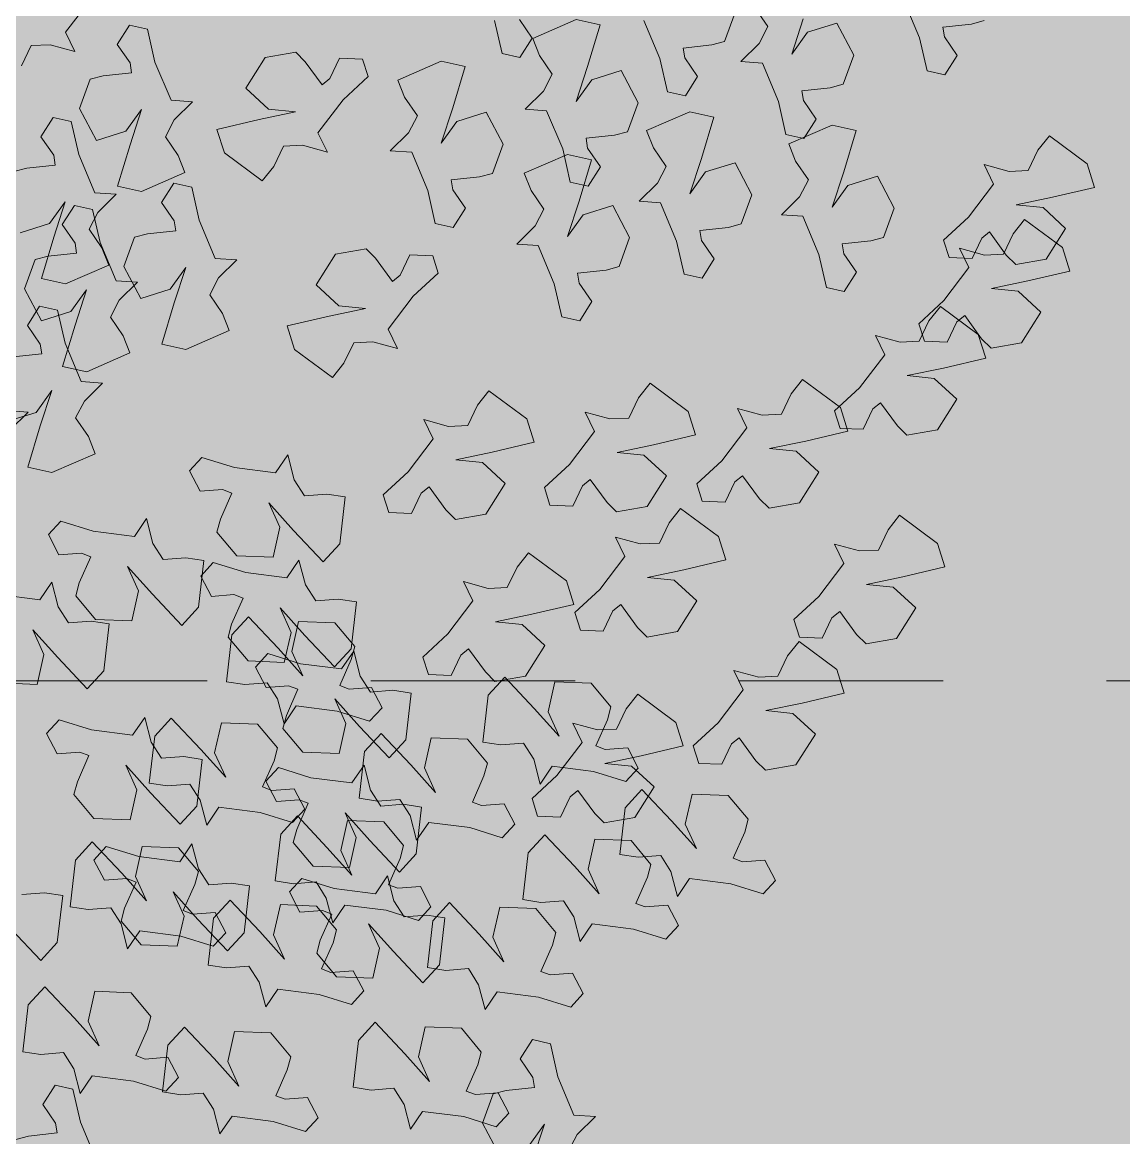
# Model space of a CAD drawing. Header units: metres. Extents: x 8 to 2416, y -346 to 476.
# Drawn here: x 28.188 to 28.862, y 31.774 to 32.456 of the extents above; entities that cross this region are included whole.
import ezdxf

# ---------------------------------------------------------------- set-up
doc = ezdxf.new("R2010")
doc.units = ezdxf.units.M
doc.linetypes.add('0', pattern=[0])
doc.linetypes.add('HIDDEN2', pattern=[0.1875, 0.125, -0.0625])
doc.layers.get('0').update_dxf_attribs({"color": 250, "linetype": '0', "lineweight": 20})
doc.layers.add('ARBOLES', color=86, linetype='Continuous', lineweight=0)
doc.layers.add('baños', color=140, linetype='Continuous', lineweight=0)
doc.layers.add('grama', color=7, linetype='Continuous', lineweight=0, true_color=0x698c45)
doc.layers.add('Techos 1', color=7, linetype='HIDDEN2', lineweight=9, true_color=0x42391a)

# ---------------------------------------------------------------- blocks, each defined once
blk = doc.blocks.new('TREES')
at = {"layer": 'ARBOLES', "color": 252, "true_color": 0x8da178}
for p, q in [((-0.02161, 0.17486), (-0.02471, 0.17078)), ((-0.01485, 0.16891), (-0.02161, 0.17486)), ((-0.01112, 0.1749), (-0.01194, 0.16854)), ((-0.00358, 0.17531), (-0.01112, 0.1749)), ((0.00101, 0.17078), (-0.00358, 0.17531)), ((-0.02471, 0.17078), (-0.02491, 0.16095)), ((0.00054, 0.16802), (0.00101, 0.17078)), ((-0.00918, 0.16367), (-0.01485, 0.16891)), ((-0.01194, 0.16854), (-0.00918, 0.16367)), ((-0.00134, 0.16237), (0.00054, 0.16802)), ((0.05074, 0.16779), (0.0432, 0.16738)), ((0.05533, 0.16326), (0.05074, 0.16779)), ((0.03271, 0.16734), (0.02961, 0.16326)), ((0.03947, 0.16139), (0.03271, 0.16734)), ((0.0432, 0.16738), (0.04237, 0.16102)), ((0.02961, 0.16326), (0.02941, 0.15343)), ((0.05486, 0.1605), (0.05533, 0.16326)), ((-0.02491, 0.16095), (-0.02107, 0.16073)), ((-0.02107, 0.16073), (-0.01644, 0.16153)), ((-0.01644, 0.16153), (-0.014, 0.1584)), ((0.00066, 0.16182), (-0.00134, 0.16237)), ((0.00528, 0.16262), (0.00066, 0.16182)), ((0.00788, 0.15862), (0.00528, 0.16262)), ((0.04514, 0.15615), (0.03947, 0.16139)), ((0.04237, 0.16102), (0.04514, 0.15615)), ((0.05297, 0.15485), (0.05486, 0.1605)), ((-0.014, 0.1584), (-0.01216, 0.15338)), ((0.00556, 0.15556), (0.00788, 0.15862)), ((-0.01216, 0.15338), (-0.01, 0.1573)), ((-0.01, 0.1573), (-0.00136, 0.15702)), ((-0.00136, 0.15702), (0.00556, 0.15556)), ((0.0262, 0.15372), (0.01866, 0.15331)), ((0.03079, 0.14919), (0.0262, 0.15372)), ((0.03325, 0.15321), (0.03788, 0.15401)), ((0.03788, 0.15401), (0.04032, 0.15089)), ((0.05497, 0.1543), (0.05297, 0.15485)), ((0.0596, 0.1551), (0.05497, 0.1543)), ((0.0622, 0.1511), (0.0596, 0.1551)), ((-0.03565, 0.15233), (-0.03874, 0.14824)), ((-0.02889, 0.14637), (-0.03565, 0.15233)), ((-0.02516, 0.15237), (-0.02598, 0.146)), ((-0.01762, 0.15277), (-0.02516, 0.15237)), ((-0.01303, 0.14824), (-0.01762, 0.15277)), ((0.00817, 0.15327), (0.00508, 0.14919)), ((0.01493, 0.14732), (0.00817, 0.15327)), ((0.01866, 0.15331), (0.01784, 0.14695)), ((0.02941, 0.15343), (0.03325, 0.15321)), ((0.00508, 0.14919), (0.00487, 0.13936)), ((0.03033, 0.14643), (0.03079, 0.14919)), ((0.04032, 0.15089), (0.04215, 0.14586)), ((0.04215, 0.14586), (0.04432, 0.14978)), ((0.04432, 0.14978), (0.05296, 0.1495)), ((0.05296, 0.1495), (0.05988, 0.14804)), ((0.05988, 0.14804), (0.0622, 0.1511)), ((-0.03874, 0.14824), (-0.03895, 0.13841)), ((-0.01349, 0.14549), (-0.01303, 0.14824)), ((0.02061, 0.14208), (0.01493, 0.14732)), ((0.01784, 0.14695), (0.02061, 0.14208)), ((0.06337, 0.1467), (0.06028, 0.14261)), ((0.07013, 0.14075), (0.06337, 0.1467)), ((0.07386, 0.14674), (0.07304, 0.14037)), ((0.0814, 0.14715), (0.07386, 0.14674)), ((0.08599, 0.14262), (0.0814, 0.14715)), ((-0.02321, 0.14113), (-0.02889, 0.14637)), ((-0.02598, 0.146), (-0.02321, 0.14113)), ((-0.01538, 0.13983), (-0.01349, 0.14549)), ((0.02844, 0.14078), (0.03033, 0.14643)), ((0.06028, 0.14261), (0.06008, 0.13278)), ((0.08553, 0.13986), (0.08599, 0.14262)), ((-0.01338, 0.13928), (-0.01538, 0.13983)), ((-0.00875, 0.14008), (-0.01338, 0.13928)), ((-0.00616, 0.13608), (-0.00875, 0.14008)), ((0.00872, 0.13914), (0.01334, 0.13994)), ((0.01334, 0.13994), (0.01579, 0.13681)), ((0.03044, 0.14023), (0.02844, 0.14078)), ((0.03507, 0.14103), (0.03044, 0.14023)), ((0.03766, 0.13703), (0.03507, 0.14103)), ((0.07581, 0.13551), (0.07013, 0.14075)), ((0.07304, 0.14037), (0.07581, 0.13551)), ((0.08364, 0.13421), (0.08553, 0.13986)), ((-0.03895, 0.13841), (-0.0351, 0.1382)), ((-0.0351, 0.1382), (-0.03048, 0.139)), ((-0.03048, 0.139), (-0.02803, 0.13587)), ((0.00487, 0.13936), (0.00872, 0.13914)), ((-0.02803, 0.13587), (-0.0262, 0.13084)), ((-0.00847, 0.13303), (-0.00616, 0.13608)), ((0.01044, 0.13493), (0.0029, 0.13452)), ((0.01502, 0.1304), (0.01044, 0.13493)), ((0.01579, 0.13681), (0.01762, 0.13179)), ((0.01762, 0.13179), (0.01978, 0.13571)), ((0.01978, 0.13571), (0.02843, 0.13543)), ((0.02843, 0.13543), (0.03535, 0.13397)), ((0.03535, 0.13397), (0.03766, 0.13703)), ((0.04409, 0.13543), (0.04099, 0.13135)), ((0.05085, 0.12948), (0.04409, 0.13543)), ((0.05458, 0.13547), (0.05376, 0.12911)), ((0.06212, 0.13588), (0.05458, 0.13547)), ((0.06671, 0.13135), (0.06212, 0.13588)), ((-0.0262, 0.13084), (-0.02404, 0.13476)), ((-0.02404, 0.13476), (-0.01539, 0.13448)), ((-0.01539, 0.13448), (-0.00847, 0.13303)), ((-0.00759, 0.13449), (-0.01069, 0.1304)), ((-0.00083, 0.12853), (-0.00759, 0.13449)), ((0.0029, 0.13452), (0.00207, 0.12816)), ((0.06008, 0.13278), (0.06392, 0.13257)), ((0.06392, 0.13257), (0.06855, 0.13337)), ((0.06855, 0.13337), (0.07099, 0.13024)), ((0.08564, 0.13366), (0.08364, 0.13421)), ((0.09027, 0.13446), (0.08564, 0.13366)), ((0.09286, 0.13046), (0.09027, 0.13446)), ((-0.01069, 0.1304), (-0.01089, 0.12057)), ((0.01456, 0.12764), (0.01502, 0.1304)), ((0.04099, 0.13135), (0.04079, 0.12152)), ((0.06624, 0.12859), (0.06671, 0.13135)), ((0.07099, 0.13024), (0.07282, 0.12521)), ((0.09055, 0.1274), (0.09286, 0.13046)), ((0.00484, 0.12329), (-0.00083, 0.12853)), ((0.00207, 0.12816), (0.00484, 0.12329)), ((0.05652, 0.12424), (0.05085, 0.12948)), ((0.05376, 0.12911), (0.05652, 0.12424)), ((0.06436, 0.12294), (0.06624, 0.12859)), ((0.07282, 0.12521), (0.07499, 0.12914)), ((0.07499, 0.12914), (0.08363, 0.12886)), ((0.08363, 0.12886), (0.09055, 0.1274)), ((0.01267, 0.12199), (0.01456, 0.12764)), ((-0.04966, 0.12511), (-0.05276, 0.12102)), ((-0.0429, 0.11916), (-0.04966, 0.12511)), ((-0.03917, 0.12515), (-0.04, 0.11878)), ((-0.03163, 0.12556), (-0.03917, 0.12515)), ((-0.02704, 0.12103), (-0.03163, 0.12556)), ((-0.05276, 0.12102), (-0.05296, 0.11119)), ((-0.02751, 0.11827), (-0.02704, 0.12103)), ((-0.00705, 0.12035), (-0.00242, 0.12116)), ((-0.00242, 0.12116), (0.00002, 0.11803)), ((0.01467, 0.12144), (0.01267, 0.12199)), ((0.0193, 0.12224), (0.01467, 0.12144)), ((0.02189, 0.11824), (0.0193, 0.12224)), ((0.04079, 0.12152), (0.04463, 0.1213)), ((0.04463, 0.1213), (0.04926, 0.1221)), ((0.04926, 0.1221), (0.0517, 0.11897)), ((0.06636, 0.12239), (0.06436, 0.12294)), ((0.07098, 0.12319), (0.06636, 0.12239)), ((0.07358, 0.11919), (0.07098, 0.12319)), ((-0.03723, 0.11392), (-0.0429, 0.11916)), ((-0.04, 0.11878), (-0.03723, 0.11392)), ((-0.01089, 0.12057), (-0.00705, 0.12035)), ((0.02569, 0.11947), (0.02259, 0.11538)), ((0.03245, 0.11351), (0.02569, 0.11947)), ((0.03618, 0.11951), (0.03536, 0.11314)), ((0.04372, 0.11991), (0.03618, 0.11951)), ((0.04831, 0.11538), (0.04372, 0.11991)), ((0.0517, 0.11897), (0.05354, 0.11394)), ((0.07126, 0.11613), (0.07358, 0.11919)), ((-0.0294, 0.11262), (-0.02751, 0.11827)), ((0.00002, 0.11803), (0.00185, 0.113)), ((0.00185, 0.113), (0.00402, 0.11692)), ((0.00402, 0.11692), (0.01266, 0.11664)), ((0.01266, 0.11664), (0.01958, 0.11519)), ((0.01958, 0.11519), (0.02189, 0.11824)), ((0.05354, 0.11394), (0.0557, 0.11787)), ((0.0557, 0.11787), (0.06434, 0.11759)), ((0.06434, 0.11759), (0.07126, 0.11613)), ((-0.01986, 0.11572), (-0.02296, 0.11163)), ((-0.0131, 0.10977), (-0.01986, 0.11572)), ((-0.00937, 0.11576), (-0.01019, 0.10939)), ((-0.00183, 0.11616), (-0.00937, 0.11576)), ((0.00276, 0.11163), (-0.00183, 0.11616)), ((0.02259, 0.11538), (0.02239, 0.10555)), ((0.04784, 0.11263), (0.04831, 0.11538)), ((-0.04912, 0.11098), (-0.04449, 0.11178)), ((-0.04449, 0.11178), (-0.04205, 0.10865)), ((-0.0274, 0.11207), (-0.0294, 0.11262)), ((-0.02277, 0.11287), (-0.0274, 0.11207)), ((-0.02296, 0.11163), (-0.02316, 0.1018)), ((-0.02017, 0.10887), (-0.02277, 0.11287)), ((0.00229, 0.10888), (0.00276, 0.11163)), ((0.03812, 0.10827), (0.03245, 0.11351)), ((0.03536, 0.11314), (0.03812, 0.10827)), ((0.04596, 0.10697), (0.04784, 0.11263)), ((-0.05296, 0.11119), (-0.04912, 0.11098)), ((-0.00743, 0.10452), (-0.0131, 0.10977)), ((-0.01019, 0.10939), (-0.00743, 0.10452)), ((-0.04205, 0.10865), (-0.04022, 0.10362)), ((-0.04022, 0.10362), (-0.03805, 0.10755)), ((-0.03805, 0.10755), (-0.02941, 0.10727)), ((-0.02941, 0.10727), (-0.02249, 0.10581)), ((-0.02249, 0.10581), (-0.02017, 0.10887)), ((0.00041, 0.10322), (0.00229, 0.10888)), ((0.04795, 0.10642), (0.04596, 0.10697)), ((0.05258, 0.10722), (0.04795, 0.10642)), ((0.05518, 0.10322), (0.05258, 0.10722)), ((0.02239, 0.10555), (0.02623, 0.10534)), ((0.02623, 0.10534), (0.03086, 0.10614)), ((0.03086, 0.10614), (0.0333, 0.10301)), ((-0.01932, 0.10159), (-0.01469, 0.10239)), ((-0.01469, 0.10239), (-0.01225, 0.09926)), ((0.0024, 0.10267), (0.00041, 0.10322)), ((0.00703, 0.10347), (0.0024, 0.10267)), ((0.00963, 0.09947), (0.00703, 0.10347)), ((0.0333, 0.10301), (0.03514, 0.09798)), ((0.05286, 0.10017), (0.05518, 0.10322)), ((-0.02316, 0.1018), (-0.01932, 0.10159)), ((0.03514, 0.09798), (0.0373, 0.1019)), ((0.0373, 0.1019), (0.04594, 0.10162)), ((0.04594, 0.10162), (0.05286, 0.10017)), ((-0.01225, 0.09926), (-0.01041, 0.09423)), ((-0.01041, 0.09423), (-0.00825, 0.09816)), ((-0.00825, 0.09816), (0.00039, 0.09787)), ((0.00039, 0.09787), (0.00731, 0.09642)), ((0.00731, 0.09642), (0.00963, 0.09947)), ((-0.05666, 0.09413), (-0.05976, 0.09004)), ((-0.0499, 0.08818), (-0.05666, 0.09413)), ((-0.04617, 0.09417), (-0.04699, 0.0878)), ((-0.03863, 0.09457), (-0.04617, 0.09417)), ((-0.03404, 0.09004), (-0.03863, 0.09457)), ((0.01256, 0.09318), (0.00946, 0.08909)), ((0.01932, 0.08723), (0.01256, 0.09318)), ((0.02305, 0.09322), (0.02222, 0.08685)), ((0.03059, 0.09363), (0.02305, 0.09322)), ((0.03517, 0.08909), (0.03059, 0.09363)), ((0.04553, 0.09265), (0.04337, 0.0884)), ((0.04934, 0.09217), (0.04553, 0.09265)), ((0.05154, 0.08545), (0.04934, 0.09217)), ((-0.05976, 0.09004), (-0.05996, 0.08021)), ((-0.03451, 0.08729), (-0.03404, 0.09004)), ((-0.02688, 0.08848), (-0.02998, 0.0844)), ((-0.02012, 0.08253), (-0.02688, 0.08848)), ((-0.01639, 0.08852), (-0.01721, 0.08216)), ((-0.00885, 0.08893), (-0.01639, 0.08852)), ((-0.00426, 0.0844), (-0.00885, 0.08893)), ((0.00946, 0.08909), (0.00926, 0.07926)), ((0.03471, 0.08634), (0.03517, 0.08909)), ((0.04337, 0.0884), (0.04638, 0.08479)), ((-0.04423, 0.08293), (-0.0499, 0.08818)), ((-0.04699, 0.0878), (-0.04423, 0.08293)), ((-0.03639, 0.08163), (-0.03451, 0.08729)), ((0.02499, 0.08198), (0.01932, 0.08723)), ((0.02222, 0.08685), (0.02499, 0.08198)), ((0.03282, 0.08069), (0.03471, 0.08634)), ((-0.02998, 0.0844), (-0.03018, 0.07457)), ((-0.00472, 0.08164), (-0.00426, 0.0844)), ((0.04638, 0.08479), (0.0469, 0.08279)), ((0.05561, 0.07782), (0.05154, 0.08545)), ((-0.0344, 0.08108), (-0.03639, 0.08163)), ((-0.02977, 0.08188), (-0.0344, 0.08108)), ((-0.02717, 0.07788), (-0.02977, 0.08188)), ((-0.01445, 0.07729), (-0.02012, 0.08253)), ((-0.01721, 0.08216), (-0.01445, 0.07729)), ((-0.00661, 0.07599), (-0.00472, 0.08164)), ((0.04106, 0.08159), (0.03844, 0.08062)), ((0.0469, 0.08279), (0.04106, 0.08159)), ((-0.05996, 0.08021), (-0.05612, 0.08)), ((-0.05612, 0.08), (-0.05149, 0.0808)), ((-0.05149, 0.0808), (-0.04905, 0.07767)), ((0.00926, 0.07926), (0.0131, 0.07905)), ((0.0131, 0.07905), (0.01773, 0.07985)), ((0.01773, 0.07985), (0.02017, 0.07672)), ((0.03482, 0.08013), (0.03282, 0.08069)), ((0.03945, 0.08094), (0.03482, 0.08013)), ((0.03844, 0.08062), (0.03681, 0.07438)), ((0.04205, 0.07694), (0.03945, 0.08094)), ((-0.04905, 0.07767), (-0.04722, 0.07264)), ((-0.02949, 0.07483), (-0.02717, 0.07788)), ((0.03973, 0.07388), (0.04205, 0.07694)), ((0.0601, 0.07791), (0.05561, 0.07782)), ((0.05666, 0.07381), (0.0601, 0.07791)), ((-0.04722, 0.07264), (-0.04505, 0.07657)), ((-0.04505, 0.07657), (-0.03641, 0.07628)), ((-0.03641, 0.07628), (-0.02949, 0.07483)), ((-0.03018, 0.07457), (-0.02634, 0.07435)), ((-0.02634, 0.07435), (-0.02171, 0.07515)), ((-0.02171, 0.07515), (-0.01926, 0.07202)), ((-0.00461, 0.07544), (-0.00661, 0.07599)), ((0.00002, 0.07624), (-0.00461, 0.07544)), ((0.00261, 0.07224), (0.00002, 0.07624)), ((0.02017, 0.07672), (0.022, 0.07169)), ((0.022, 0.07169), (0.02417, 0.07562)), ((0.02417, 0.07562), (0.03281, 0.07534)), ((0.03281, 0.07534), (0.03973, 0.07388)), ((0.04686, 0.07052), (0.04969, 0.07535)), ((0.04969, 0.07535), (0.04799, 0.06782)), ((-0.0526, 0.07388), (-0.05477, 0.06963)), ((-0.0488, 0.0734), (-0.0526, 0.07388)), ((-0.0466, 0.06668), (-0.0488, 0.0734)), ((0.00029, 0.06918), (0.00261, 0.07224)), ((0.03681, 0.07438), (0.04093, 0.06805)), ((0.05517, 0.07013), (0.05666, 0.07381)), ((-0.01926, 0.07202), (-0.01743, 0.06699)), ((-0.01743, 0.06699), (-0.01527, 0.07092)), ((-0.01527, 0.07092), (-0.00663, 0.07064)), ((-0.00663, 0.07064), (0.00029, 0.06918)), ((-0.05477, 0.06963), (-0.05176, 0.06602)), ((-0.05176, 0.06602), (-0.05124, 0.06402)), ((-0.04252, 0.05906), (-0.0466, 0.06668)), ((-0.05708, 0.06282), (-0.0597, 0.06185)), ((-0.05124, 0.06402), (-0.05708, 0.06282)), ((0.13461, 0.03325), (0.13869, 0.02563)), ((0.14917, 0.02948), (0.15179, 0.03046)), ((0.10402, 0.02859), (0.10703, 0.02498)), ((0.14333, 0.02829), (0.14917, 0.02948)), ((0.14385, 0.02628), (0.14333, 0.02829)), ((0.09833, 0.02106), (0.09997, 0.0273)), ((0.1125, 0.01976), (0.11421, 0.02729)), ((0.12126, 0.02706), (0.11534, 0.02459)), ((0.12538, 0.02073), (0.12126, 0.02706)), ((0.13869, 0.02563), (0.14089, 0.0189)), ((0.14686, 0.02267), (0.14385, 0.02628)), ((0.08116, 0.02386), (0.08524, 0.01623)), ((0.10703, 0.02498), (0.10554, 0.0213)), ((0.11534, 0.02459), (0.1125, 0.01976)), ((0.05019, 0.02093), (0.05239, 0.01421)), ((0.05836, 0.01798), (0.05535, 0.02159)), ((0.06708, 0.02269), (0.05846, 0.01795)), ((0.07217, 0.02205), (0.06708, 0.02269)), ((0.07039, 0.01322), (0.07217, 0.02205)), ((0.09572, 0.02009), (0.09833, 0.02106)), ((0.10554, 0.0213), (0.1021, 0.0172)), ((0.14469, 0.01843), (0.14686, 0.02267)), ((0.08988, 0.01889), (0.09572, 0.02009)), ((0.0904, 0.01689), (0.08988, 0.01889)), ((0.12375, 0.01449), (0.12538, 0.02073)), ((0.14089, 0.0189), (0.14469, 0.01843)), ((-0.03856, 0.01013), (-0.03399, 0.01748)), ((0.05619, 0.01373), (0.05836, 0.01798)), ((0.05846, 0.01795), (0.0602, 0.01452)), ((0.09341, 0.01328), (0.0904, 0.01689)), ((0.1021, 0.0172), (0.10658, 0.01729)), ((0.10658, 0.01729), (0.11066, 0.00966)), ((0.05239, 0.01421), (0.05619, 0.01373)), ((0.0602, 0.01452), (0.06321, 0.01091)), ((0.08524, 0.01623), (0.08744, 0.00951)), ((0.12114, 0.01352), (0.12375, 0.01449)), ((-0.02543, 0.01286), (-0.0276, 0.00861)), ((-0.02163, 0.01238), (-0.02543, 0.01286)), ((-0.01943, 0.00566), (-0.02163, 0.01238)), ((0.06869, 0.00569), (0.07039, 0.01322)), ((0.07744, 0.01299), (0.07152, 0.01052)), ((0.08157, 0.00666), (0.07744, 0.01299)), ((0.09124, 0.00903), (0.09341, 0.01328)), ((0.1153, 0.01232), (0.12114, 0.01352)), ((0.11582, 0.01032), (0.1153, 0.01232)), ((-0.03624, 0.0063), (-0.03856, 0.01013)), ((0.00959, 0.01046), (0.00337, 0.00875)), ((0.01174, 0.00868), (0.00959, 0.01046)), ((0.0188, 0.01008), (0.01717, 0.00567)), ((0.02356, 0.01033), (0.0188, 0.01008)), ((0.02504, 0.0068), (0.02356, 0.01033)), ((0.03991, 0.01142), (0.03129, 0.00668)), ((0.045, 0.01078), (0.03991, 0.01142)), ((0.04322, 0.00195), (0.045, 0.01078)), ((0.06321, 0.01091), (0.06172, 0.00723)), ((0.07152, 0.01052), (0.06869, 0.00569)), ((0.08744, 0.00951), (0.09124, 0.00903)), ((0.11066, 0.00966), (0.11286, 0.00294)), ((0.11883, 0.00671), (0.11582, 0.01032)), ((-0.04544, 0.00667), (-0.04151, 0.00722)), ((-0.04151, 0.00722), (-0.03624, 0.0063)), ((-0.0276, 0.00861), (-0.02459, 0.005)), ((0.00337, 0.00875), (-0.00005, 0.00202)), ((0.0157, 0.00422), (0.01174, 0.00868)), ((0.06172, 0.00723), (0.05828, 0.00313)), ((0.16753, 0.00781), (0.16542, 0.00459)), ((0.17594, 0.00272), (0.16753, 0.00781)), ((-0.04706, 0.00226), (-0.04544, 0.00667)), ((-0.02459, 0.005), (-0.02407, 0.003)), ((-0.01535, -0.00196), (-0.01943, 0.00566)), ((0.01717, 0.00567), (0.0157, 0.00422)), ((0.02032, 0.00153), (0.02504, 0.0068)), ((0.03129, 0.00668), (0.03303, 0.00325)), ((0.07993, 0.00042), (0.08157, 0.00666)), ((0.09249, 0.00578), (0.08388, 0.00104)), ((0.09758, 0.00514), (0.09249, 0.00578)), ((0.09581, -0.00369), (0.09758, 0.00514)), ((0.12228, 0.00578), (0.11366, 0.00104)), ((0.11666, 0.00246), (0.11883, 0.00671)), ((0.12737, 0.00514), (0.12228, 0.00578)), ((0.12559, -0.00369), (0.12737, 0.00514)), ((-0.02407, 0.003), (-0.02991, 0.0018)), ((0.03303, 0.00325), (0.03604, -0.00036)), ((0.05828, 0.00313), (0.06276, 0.00321)), ((0.06276, 0.00321), (0.06684, -0.00441)), ((0.11286, 0.00294), (0.11666, 0.00246)), ((0.16542, 0.00459), (0.1638, 0.00018)), ((0.17793, -0.00201), (0.17594, 0.00272)), ((-0.03253, 0.00083), (-0.03416, -0.00541)), ((-0.02991, 0.0018), (-0.03253, 0.00083)), ((-0.00005, 0.00202), (0.00506, -0.00188)), ((0.01576, -0.00581), (0.02032, 0.00153)), ((0.04152, -0.00558), (0.04322, 0.00195)), ((0.05027, 0.00172), (0.04435, -0.00075)), ((0.0544, -0.00461), (0.05027, 0.00172)), ((0.07732, -0.00055), (0.07993, 0.00042)), ((0.08388, 0.00104), (0.08562, -0.0024)), ((0.11366, 0.00104), (0.1154, -0.0024)), ((0.1546, 0.00056), (0.15691, -0.00328)), ((0.15987, -0.00037), (0.1546, 0.00056)), ((0.1638, 0.00018), (0.15987, -0.00037)), ((-0.01087, -0.00188), (-0.01535, -0.00196)), ((-0.01431, -0.00598), (-0.01087, -0.00188)), ((0.01066, -0.00192), (0.00328, -0.00421)), ((0.00506, -0.00188), (0.01066, -0.00192)), ((0.03604, -0.00036), (0.03455, -0.00404)), ((0.04435, -0.00075), (0.04152, -0.00558)), ((0.07148, -0.00175), (0.07732, -0.00055)), ((0.072, -0.00375), (0.07148, -0.00175)), ((0.16939, -0.00488), (0.17793, -0.00201)), ((-0.02411, -0.00927), (-0.02128, -0.00444)), ((-0.02128, -0.00444), (-0.02298, -0.01197)), ((0.00328, -0.00421), (-0.00526, -0.00709)), ((0.03455, -0.00404), (0.03111, -0.00814)), ((0.05277, -0.01085), (0.0544, -0.00461)), ((0.06684, -0.00441), (0.06904, -0.01113)), ((0.07501, -0.00736), (0.072, -0.00375)), ((0.08562, -0.0024), (0.08862, -0.00601)), ((0.0941, -0.01123), (0.09581, -0.00369)), ((0.10286, -0.00393), (0.09694, -0.0064)), ((0.10698, -0.01025), (0.10286, -0.00393)), ((0.1154, -0.0024), (0.11841, -0.00601)), ((0.12389, -0.01123), (0.12559, -0.00369)), ((0.13264, -0.00393), (0.12672, -0.0064)), ((0.13677, -0.01025), (0.13264, -0.00393)), ((0.15691, -0.00328), (0.15235, -0.01062)), ((-0.03416, -0.00541), (-0.03004, -0.01174)), ((-0.0158, -0.00966), (-0.01431, -0.00598)), ((0.01808, -0.00965), (0.01576, -0.00581)), ((0.06796, -0.00547), (0.05935, -0.01021)), ((0.07305, -0.00611), (0.06796, -0.00547)), ((0.07127, -0.01494), (0.07305, -0.00611)), ((0.08862, -0.00601), (0.08714, -0.00969)), ((0.09694, -0.0064), (0.0941, -0.01123)), ((0.11841, -0.00601), (0.11692, -0.00969)), ((0.12672, -0.0064), (0.12389, -0.01123)), ((0.16202, -0.00717), (0.16939, -0.00488)), ((-0.03945, -0.0078), (-0.04162, -0.01205)), ((-0.03565, -0.00828), (-0.03945, -0.0078)), ((-0.03345, -0.015), (-0.03565, -0.00828)), ((-0.03004, -0.01174), (-0.02411, -0.00927)), ((-0.00526, -0.00709), (-0.00327, -0.01181)), ((0.00725, -0.01368), (0.00887, -0.00927)), ((0.00887, -0.00927), (0.0128, -0.00872)), ((0.0128, -0.00872), (0.01808, -0.00965)), ((0.03111, -0.00814), (0.03559, -0.00805)), ((0.03559, -0.00805), (0.03967, -0.01568)), ((0.07284, -0.01161), (0.07501, -0.00736)), ((0.16762, -0.00721), (0.16202, -0.00717)), ((0.17272, -0.01111), (0.16762, -0.00721)), ((-0.01279, -0.01327), (-0.0158, -0.00966)), ((0.05015, -0.01182), (0.05277, -0.01085)), ((0.05935, -0.01021), (0.06108, -0.01365)), ((0.06904, -0.01113), (0.07284, -0.01161)), ((0.08714, -0.00969), (0.0837, -0.01379)), ((0.10535, -0.01649), (0.10698, -0.01025)), ((0.11692, -0.00969), (0.11348, -0.01379)), ((0.13514, -0.01649), (0.13677, -0.01025)), ((0.15235, -0.01062), (0.14763, -0.01589)), ((0.16403, -0.01003), (0.16192, -0.01325)), ((0.17244, -0.01512), (0.16403, -0.01003)), ((0.1693, -0.01784), (0.17272, -0.01111)), ((-0.04162, -0.01205), (-0.03861, -0.01566)), ((-0.02298, -0.01197), (-0.02476, -0.0208)), ((-0.01106, -0.0167), (-0.01279, -0.01327)), ((-0.00327, -0.01181), (0.00515, -0.0169)), ((0.00515, -0.0169), (0.00725, -0.01368)), ((0.04431, -0.01302), (0.05015, -0.01182)), ((0.04483, -0.01502), (0.04431, -0.01302)), ((0.06108, -0.01365), (0.06409, -0.01725)), ((0.0837, -0.01379), (0.08818, -0.0137)), ((0.08818, -0.0137), (0.09226, -0.02132)), ((0.11348, -0.01379), (0.11796, -0.0137)), ((0.11796, -0.0137), (0.12204, -0.02132)), ((0.1555, -0.01477), (0.15698, -0.01331)), ((0.15698, -0.01331), (0.16093, -0.01777)), ((0.16192, -0.01325), (0.1603, -0.01766)), ((-0.03861, -0.01566), (-0.03809, -0.01767)), ((-0.02937, -0.02263), (-0.03345, -0.015)), ((0.03967, -0.01568), (0.04187, -0.0224)), ((0.04784, -0.01863), (0.04483, -0.01502)), ((0.06957, -0.02248), (0.07127, -0.01494)), ((0.07833, -0.01517), (0.0724, -0.01765)), ((0.08245, -0.0215), (0.07833, -0.01517)), ((0.14763, -0.01589), (0.14912, -0.01942)), ((0.15388, -0.01917), (0.1555, -0.01477)), ((0.17443, -0.01985), (0.17244, -0.01512)), ((-0.03809, -0.01767), (-0.04393, -0.01886)), ((-0.01967, -0.02144), (-0.01106, -0.0167)), ((0.06409, -0.01725), (0.0626, -0.02093)), ((0.0724, -0.01765), (0.06957, -0.02248)), ((0.0969, -0.01866), (0.10274, -0.01747)), ((0.10274, -0.01747), (0.10535, -0.01649)), ((0.12668, -0.01866), (0.13252, -0.01747)), ((0.13252, -0.01747), (0.13514, -0.01649)), ((0.1511, -0.01728), (0.15341, -0.02112)), ((0.15637, -0.01821), (0.1511, -0.01728)), ((0.1603, -0.01766), (0.15637, -0.01821)), ((0.16093, -0.01777), (0.16308, -0.01955)), ((0.16308, -0.01955), (0.1693, -0.01784)), ((-0.04393, -0.01886), (-0.04654, -0.01983)), ((-0.02476, -0.0208), (-0.01967, -0.02144)), ((-0.01317, -0.01907), (-0.01533, -0.02332)), ((-0.00936, -0.01955), (-0.01317, -0.01907)), ((-0.00716, -0.02627), (-0.00936, -0.01955)), ((0.04567, -0.02288), (0.04784, -0.01863)), ((0.09742, -0.02067), (0.0969, -0.01866)), ((0.10043, -0.02428), (0.09742, -0.02067)), ((0.1272, -0.02067), (0.12668, -0.01866)), ((0.13021, -0.02428), (0.1272, -0.02067)), ((0.14912, -0.01942), (0.15388, -0.01917)), ((0.1659, -0.02272), (0.17443, -0.01985)), ((-0.02489, -0.02254), (-0.02937, -0.02263)), ((-0.02833, -0.02664), (-0.02489, -0.02254)), ((0.04187, -0.0224), (0.04567, -0.02288)), ((0.0626, -0.02093), (0.05916, -0.02504)), ((0.08082, -0.02774), (0.08245, -0.0215)), ((0.09226, -0.02132), (0.09446, -0.02804)), ((0.12204, -0.02132), (0.12424, -0.02804)), ((0.15341, -0.02112), (0.14885, -0.02846)), ((0.15852, -0.02502), (0.1659, -0.02272)), ((-0.03813, -0.02993), (-0.0353, -0.0251)), ((-0.0353, -0.0251), (-0.037, -0.03263)), ((-0.01533, -0.02332), (-0.01233, -0.02693)), ((0.05916, -0.02504), (0.06364, -0.02495)), ((0.06364, -0.02495), (0.06772, -0.03257)), ((0.09826, -0.02852), (0.10043, -0.02428)), ((0.12804, -0.02852), (0.13021, -0.02428)), ((0.16412, -0.02505), (0.15852, -0.02502)), ((0.16922, -0.02895), (0.16412, -0.02505)), ((-0.03332, -0.02564), (-0.03548, -0.02989)), ((-0.02951, -0.02612), (-0.03332, -0.02564)), ((-0.02982, -0.03032), (-0.02833, -0.02664)), ((-0.02731, -0.03284), (-0.02951, -0.02612)), ((-0.01233, -0.02693), (-0.0118, -0.02893)), ((-0.00309, -0.0339), (-0.00716, -0.02627)), ((0.0782, -0.02872), (0.08082, -0.02774)), ((-0.04405, -0.0324), (-0.03813, -0.02993)), ((-0.03548, -0.02989), (-0.03248, -0.0335)), ((-0.01764, -0.03013), (-0.02026, -0.0311)), ((-0.0118, -0.02893), (-0.01764, -0.03013)), ((0.02799, -0.02897), (0.02177, -0.03068)), ((0.03015, -0.03075), (0.02799, -0.02897)), ((0.0372, -0.02935), (0.03558, -0.03376)), ((0.04196, -0.0291), (0.0372, -0.02935)), ((0.04344, -0.03263), (0.04196, -0.0291)), ((0.07236, -0.02991), (0.0782, -0.02872)), ((0.07288, -0.03192), (0.07236, -0.02991)), ((0.09446, -0.02804), (0.09826, -0.02852)), ((0.12424, -0.02804), (0.12804, -0.02852)), ((0.14885, -0.02846), (0.14413, -0.03373)), ((0.14826, -0.02975), (0.14615, -0.03297)), ((0.15667, -0.03484), (0.14826, -0.02975)), ((0.1658, -0.03568), (0.16922, -0.02895)), ((-0.02681, -0.03393), (-0.02982, -0.03032)), ((-0.02026, -0.0311), (-0.02189, -0.03734)), ((0.02177, -0.03068), (0.01835, -0.03741)), ((0.0341, -0.03521), (0.03015, -0.03075)), ((0.07589, -0.03552), (0.07288, -0.03192)), ((0.152, -0.03261), (0.15348, -0.03115)), ((0.15348, -0.03115), (0.15743, -0.03561)), ((-0.037, -0.03263), (-0.03878, -0.04146)), ((-0.03248, -0.0335), (-0.03196, -0.03551)), ((-0.02324, -0.04047), (-0.02731, -0.03284)), ((-0.02507, -0.03736), (-0.02681, -0.03393)), ((0.0014, -0.03381), (-0.00309, -0.0339)), ((-0.00204, -0.03791), (0.0014, -0.03381)), ((0.03558, -0.03376), (0.0341, -0.03521)), ((0.03872, -0.0379), (0.04344, -0.03263)), ((0.06772, -0.03257), (0.06992, -0.03929)), ((0.14413, -0.03373), (0.14562, -0.03726)), ((0.14615, -0.03297), (0.14453, -0.03737)), ((0.15038, -0.03701), (0.152, -0.03261)), ((0.15866, -0.03956), (0.15667, -0.03484)), ((-0.03779, -0.0367), (-0.04041, -0.03767)), ((-0.03196, -0.03551), (-0.03779, -0.0367)), ((-0.01184, -0.0412), (-0.00901, -0.03637)), ((-0.00901, -0.03637), (-0.01072, -0.0439)), ((0.07372, -0.03977), (0.07589, -0.03552)), ((0.13533, -0.037), (0.13765, -0.04084)), ((0.1406, -0.03793), (0.13533, -0.037)), ((0.14562, -0.03726), (0.15038, -0.03701)), ((0.15743, -0.03561), (0.15958, -0.03739)), ((0.15958, -0.03739), (0.1658, -0.03568)), ((-0.04041, -0.03767), (-0.04204, -0.04391)), ((-0.03369, -0.0421), (-0.02507, -0.03736)), ((-0.02189, -0.03734), (-0.01777, -0.04367)), ((-0.00353, -0.04159), (-0.00204, -0.03791)), ((0.01835, -0.03741), (0.02346, -0.04131)), ((0.03416, -0.04524), (0.03872, -0.0379)), ((0.06992, -0.03929), (0.07372, -0.03977)), ((0.14453, -0.03737), (0.1406, -0.03793)), ((-0.03878, -0.04146), (-0.03369, -0.0421)), ((-0.01876, -0.04038), (-0.02324, -0.04047)), ((-0.02219, -0.04448), (-0.01876, -0.04038)), ((-0.01777, -0.04367), (-0.01184, -0.0412)), ((-0.00052, -0.0452), (-0.00353, -0.04159)), ((0.02906, -0.04135), (0.02168, -0.04364)), ((0.02346, -0.04131), (0.02906, -0.04135)), ((0.13765, -0.04084), (0.13308, -0.04818)), ((0.15013, -0.04244), (0.15866, -0.03956)), ((-0.04204, -0.04391), (-0.03792, -0.05024)), ((-0.03199, -0.04777), (-0.02916, -0.04294)), ((-0.02916, -0.04294), (-0.03087, -0.05048)), ((-0.01072, -0.0439), (-0.01249, -0.05273)), ((0.02168, -0.04364), (0.01314, -0.04652)), ((0.14275, -0.04473), (0.15013, -0.04244)), ((-0.02368, -0.04816), (-0.02219, -0.04448)), ((0.00121, -0.04863), (-0.00052, -0.0452)), ((0.03648, -0.04908), (0.03416, -0.04524)), ((0.14835, -0.04477), (0.14275, -0.04473)), ((0.15345, -0.04866), (0.14835, -0.04477)), ((-0.03859, -0.04723), (-0.04075, -0.05148)), ((-0.03478, -0.04771), (-0.03859, -0.04723)), ((-0.03792, -0.05024), (-0.03199, -0.04777)), ((-0.03258, -0.05443), (-0.03478, -0.04771)), ((-0.02067, -0.05177), (-0.02368, -0.04816)), ((-0.0074, -0.05337), (0.00121, -0.04863)), ((0.01314, -0.04652), (0.01514, -0.05124)), ((0.02565, -0.05311), (0.02727, -0.0487)), ((0.02727, -0.0487), (0.03121, -0.04815)), ((0.03121, -0.04815), (0.03648, -0.04908)), ((0.12109, -0.04759), (0.11899, -0.05081)), ((0.1295, -0.05268), (0.12109, -0.04759)), ((0.13308, -0.04818), (0.12836, -0.05344)), ((0.15004, -0.0554), (0.15345, -0.04866)), ((-0.03087, -0.05048), (-0.03264, -0.0593)), ((0.11899, -0.05081), (0.11737, -0.05521)), ((0.13623, -0.05232), (0.13771, -0.05087)), ((0.13771, -0.05087), (0.14166, -0.05533)), ((-0.04075, -0.05148), (-0.03774, -0.05509)), ((-0.01894, -0.0552), (-0.02067, -0.05177)), ((-0.01249, -0.05273), (-0.0074, -0.05337)), ((0.01514, -0.05124), (0.02355, -0.05633)), ((0.02355, -0.05633), (0.02565, -0.05311)), ((0.08956, -0.05134), (0.08745, -0.05456)), ((0.09797, -0.05643), (0.08956, -0.05134)), ((0.12836, -0.05344), (0.12985, -0.05698)), ((0.1315, -0.0574), (0.1295, -0.05268)), ((0.13461, -0.05673), (0.13623, -0.05232)), ((-0.03774, -0.05509), (-0.03722, -0.0571)), ((-0.02851, -0.06206), (-0.03258, -0.05443)), ((-0.02755, -0.05994), (-0.01894, -0.0552)), ((0.08745, -0.05456), (0.08583, -0.05896)), ((0.10816, -0.05484), (0.11048, -0.05868)), ((0.11343, -0.05577), (0.10816, -0.05484)), ((0.11737, -0.05521), (0.11343, -0.05577)), ((0.14166, -0.05533), (0.14381, -0.05711)), ((0.14381, -0.05711), (0.15004, -0.0554)), ((-0.03722, -0.0571), (-0.04306, -0.05829)), ((0.05626, -0.05603), (0.05415, -0.05925)), ((0.06467, -0.06112), (0.05626, -0.05603)), ((0.09996, -0.06115), (0.09797, -0.05643)), ((0.12296, -0.06028), (0.1315, -0.0574)), ((0.12985, -0.05698), (0.13461, -0.05673)), ((-0.03264, -0.0593), (-0.02755, -0.05994)), ((0.05415, -0.05925), (0.05253, -0.06366)), ((0.07663, -0.05859), (0.07895, -0.06243)), ((0.0819, -0.05952), (0.07663, -0.05859)), ((0.08583, -0.05896), (0.0819, -0.05952)), ((0.11048, -0.05868), (0.10592, -0.06602)), ((0.11558, -0.06257), (0.12296, -0.06028)), ((-0.02402, -0.06197), (-0.02851, -0.06206)), ((-0.02746, -0.06607), (-0.02402, -0.06197)), ((0.06666, -0.06585), (0.06467, -0.06112)), ((0.07895, -0.06243), (0.07438, -0.06977)), ((0.09143, -0.06403), (0.09996, -0.06115)), ((0.12118, -0.06261), (0.11558, -0.06257)), ((0.12628, -0.06651), (0.12118, -0.06261)), ((-0.03726, -0.06936), (-0.03443, -0.06453)), ((-0.03443, -0.06453), (-0.03613, -0.07207)), ((0.04333, -0.06329), (0.04565, -0.06712)), ((0.0486, -0.06421), (0.04333, -0.06329)), ((0.05253, -0.06366), (0.0486, -0.06421)), ((0.08405, -0.06632), (0.09143, -0.06403)), ((-0.02895, -0.06975), (-0.02746, -0.06607)), ((0.04565, -0.06712), (0.04108, -0.07447)), ((0.05813, -0.06873), (0.06666, -0.06585)), ((0.08965, -0.06636), (0.08405, -0.06632)), ((0.09475, -0.07025), (0.08965, -0.06636)), ((0.10592, -0.06602), (0.10119, -0.07129)), ((0.12287, -0.07324), (0.12628, -0.06651)), ((-0.03892, -0.06947), (-0.04341, -0.06956)), ((-0.04319, -0.07183), (-0.03726, -0.06936)), ((-0.04236, -0.07357), (-0.03892, -0.06947)), ((-0.02594, -0.07336), (-0.02895, -0.06975)), ((0.05075, -0.07102), (0.05813, -0.06873)), ((0.10906, -0.07016), (0.11054, -0.06871)), ((0.11054, -0.06871), (0.11449, -0.07317)), ((-0.03613, -0.07207), (-0.03791, -0.08089)), ((0.05635, -0.07106), (0.05075, -0.07102)), ((0.06145, -0.07495), (0.05635, -0.07106)), ((0.07438, -0.06977), (0.06966, -0.07503)), ((0.09133, -0.07699), (0.09475, -0.07025)), ((0.10119, -0.07129), (0.10268, -0.07482)), ((0.10744, -0.07457), (0.10906, -0.07016)), ((-0.02421, -0.07679), (-0.02594, -0.07336)), ((0.01577, -0.07329), (0.01361, -0.07721)), ((0.0176, -0.07831), (0.01577, -0.07329)), ((0.07591, -0.07832), (0.07753, -0.07391)), ((0.07753, -0.07391), (0.07901, -0.07246)), ((0.07901, -0.07246), (0.08296, -0.07692)), ((0.11449, -0.07317), (0.11665, -0.07495)), ((0.11665, -0.07495), (0.12287, -0.07324)), ((0.14388, -0.07387), (0.14177, -0.07709)), ((0.15229, -0.07896), (0.14388, -0.07387)), ((-0.00196, -0.07547), (-0.00427, -0.07853)), ((0.00496, -0.07693), (-0.00196, -0.07547)), ((0.04108, -0.07447), (0.03636, -0.07973)), ((0.05803, -0.08168), (0.06145, -0.07495)), ((0.06966, -0.07503), (0.07115, -0.07857)), ((0.09831, -0.0767), (0.0962, -0.07992)), ((0.10672, -0.08178), (0.09831, -0.0767)), ((0.10268, -0.07482), (0.10744, -0.07457)), ((-0.03282, -0.08153), (-0.02421, -0.07679)), ((-0.00427, -0.07853), (-0.00168, -0.08253)), ((0.01361, -0.07721), (0.00496, -0.07693)), ((0.02005, -0.08144), (0.0176, -0.07831)), ((0.04261, -0.08302), (0.04423, -0.07861)), ((0.04423, -0.07861), (0.04571, -0.07715)), ((0.04571, -0.07715), (0.04966, -0.08161)), ((0.07115, -0.07857), (0.07591, -0.07832)), ((0.08296, -0.07692), (0.08511, -0.0787)), ((0.08511, -0.0787), (0.09133, -0.07699)), ((0.14177, -0.07709), (0.14015, -0.0815)), ((0.15428, -0.08369), (0.15229, -0.07896)), ((-0.03791, -0.08089), (-0.03282, -0.08153)), ((0.02467, -0.08064), (0.02005, -0.08144)), ((0.02852, -0.08086), (0.02467, -0.08064)), ((0.02831, -0.09069), (0.02852, -0.08086)), ((0.03636, -0.07973), (0.03785, -0.08326)), ((0.0962, -0.07992), (0.09458, -0.08432)), ((0.13095, -0.08113), (0.13326, -0.08496)), ((0.13622, -0.08205), (0.13095, -0.08113)), ((-0.00168, -0.08253), (0.00295, -0.08173)), ((0.00295, -0.08173), (0.00495, -0.08228)), ((0.00495, -0.08228), (0.00306, -0.08793)), ((0.01278, -0.08358), (0.01846, -0.08882)), ((0.01555, -0.08845), (0.01278, -0.08358)), ((0.03785, -0.08326), (0.04261, -0.08302)), ((0.04966, -0.08161), (0.05181, -0.08339)), ((0.05181, -0.08339), (0.05803, -0.08168)), ((0.10871, -0.08651), (0.10672, -0.08178)), ((0.14015, -0.0815), (0.13622, -0.08205)), ((0.14574, -0.08657), (0.15428, -0.08369)), ((0.08538, -0.08395), (0.0877, -0.08779)), ((0.09065, -0.08488), (0.08538, -0.08395)), ((0.09458, -0.08432), (0.09065, -0.08488)), ((0.13326, -0.08496), (0.1287, -0.09231)), ((0.00306, -0.08793), (0.0026, -0.09069)), ((0.0877, -0.08779), (0.08313, -0.09513)), ((0.10018, -0.08939), (0.10871, -0.08651)), ((0.13837, -0.08886), (0.14574, -0.08657)), ((-0.01228, -0.08925), (-0.01445, -0.09318)), ((-0.01045, -0.09428), (-0.01228, -0.08925)), ((0.01473, -0.09481), (0.01555, -0.08845)), ((0.01846, -0.08882), (0.02522, -0.09477)), ((0.06764, -0.08889), (0.06553, -0.09211)), ((0.07605, -0.09398), (0.06764, -0.08889)), ((0.0928, -0.09168), (0.10018, -0.08939)), ((0.14397, -0.0889), (0.13837, -0.08886)), ((0.14907, -0.09279), (0.14397, -0.0889)), ((-0.03001, -0.09144), (-0.03232, -0.09449)), ((-0.02309, -0.0929), (-0.03001, -0.09144)), ((-0.01445, -0.09318), (-0.02309, -0.0929)), ((0.0026, -0.09069), (0.00719, -0.09522)), ((0.02522, -0.09477), (0.02831, -0.09069)), ((0.06553, -0.09211), (0.06391, -0.09652)), ((0.0984, -0.09172), (0.0928, -0.09168)), ((0.1035, -0.09561), (0.0984, -0.09172)), ((0.1287, -0.09231), (0.12398, -0.09757)), ((0.14565, -0.09953), (0.14907, -0.09279)), ((-0.03232, -0.09449), (-0.02973, -0.09849)), ((-0.00801, -0.09741), (-0.01045, -0.09428)), ((0.00719, -0.09522), (0.01473, -0.09481)), ((0.02015, -0.09488), (0.01799, -0.0988)), ((0.02199, -0.0999), (0.02015, -0.09488)), ((0.07804, -0.09871), (0.07605, -0.09398)), ((0.08313, -0.09513), (0.07841, -0.10039)), ((0.13185, -0.09645), (0.13333, -0.09499)), ((0.13333, -0.09499), (0.13728, -0.09945)), ((-0.00338, -0.09661), (-0.00801, -0.09741)), ((0.00046, -0.09682), (-0.00338, -0.09661)), ((0.00243, -0.09706), (0.00011, -0.10012)), ((0.00026, -0.10665), (0.00046, -0.09682)), ((0.00935, -0.09852), (0.00243, -0.09706)), ((0.05471, -0.09614), (0.05703, -0.09998)), ((0.05998, -0.09707), (0.05471, -0.09614)), ((0.06391, -0.09652), (0.05998, -0.09707)), ((0.10008, -0.10235), (0.1035, -0.09561)), ((0.12398, -0.09757), (0.12547, -0.1011)), ((0.13023, -0.10086), (0.13185, -0.09645)), ((-0.02973, -0.09849), (-0.0251, -0.09769)), ((-0.0251, -0.09769), (-0.0231, -0.09825)), ((-0.0231, -0.09825), (-0.02499, -0.1039)), ((-0.01527, -0.09954), (-0.00959, -0.10479)), ((-0.0125, -0.10441), (-0.01527, -0.09954)), ((0.01799, -0.0988), (0.00935, -0.09852)), ((0.02443, -0.10303), (0.02199, -0.0999)), ((0.05703, -0.09998), (0.05246, -0.10732)), ((0.06951, -0.10158), (0.07804, -0.09871)), ((0.08466, -0.10368), (0.08628, -0.09927)), ((0.08628, -0.09927), (0.08776, -0.09782)), ((0.08776, -0.09782), (0.09171, -0.10228)), ((0.13728, -0.09945), (0.13943, -0.10123)), ((0.13943, -0.10123), (0.14565, -0.09953)), ((0.00011, -0.10012), (0.00271, -0.10412)), ((0.02906, -0.10223), (0.02443, -0.10303)), ((0.0329, -0.10245), (0.02906, -0.10223)), ((0.06213, -0.10388), (0.06951, -0.10158)), ((0.07841, -0.10039), (0.0799, -0.10393)), ((0.09171, -0.10228), (0.09386, -0.10406)), ((0.12548, -0.10203), (0.12337, -0.10525)), ((0.12547, -0.1011), (0.13023, -0.10086)), ((0.13389, -0.10712), (0.12548, -0.10203)), ((-0.03068, -0.10427), (-0.03285, -0.10819)), ((-0.02885, -0.1093), (-0.03068, -0.10427)), ((-0.02499, -0.1039), (-0.02545, -0.10665)), ((-0.01332, -0.11078), (-0.0125, -0.10441)), ((0.00271, -0.10412), (0.00734, -0.10332)), ((0.00734, -0.10332), (0.00933, -0.10387)), ((0.00933, -0.10387), (0.00745, -0.10952)), ((0.0327, -0.11228), (0.0329, -0.10245)), ((0.06773, -0.10392), (0.06213, -0.10388)), ((0.07283, -0.10781), (0.06773, -0.10392)), ((0.0799, -0.10393), (0.08466, -0.10368)), ((0.09386, -0.10406), (0.10008, -0.10235)), ((-0.02545, -0.10665), (-0.02086, -0.11119)), ((-0.00959, -0.10479), (-0.00284, -0.11074)), ((-0.00284, -0.11074), (0.00026, -0.10665)), ((0.01717, -0.10517), (0.02284, -0.11041)), ((0.01993, -0.11004), (0.01717, -0.10517)), ((0.12337, -0.10525), (0.12175, -0.10966)), ((-0.03285, -0.10819), (-0.04149, -0.10791)), ((0.05246, -0.10732), (0.04774, -0.11259)), ((0.06942, -0.11454), (0.07283, -0.10781)), ((0.13588, -0.11185), (0.13389, -0.10712)), ((-0.02641, -0.11243), (-0.02885, -0.1093)), ((-0.02086, -0.11119), (-0.01332, -0.11078)), ((0.00745, -0.10952), (0.00698, -0.11228)), ((0.01911, -0.1164), (0.01993, -0.11004)), ((0.02284, -0.11041), (0.0296, -0.11636)), ((0.05399, -0.11588), (0.05561, -0.11147)), ((0.05561, -0.11147), (0.05709, -0.11001)), ((0.05709, -0.11001), (0.06104, -0.11447)), ((0.11255, -0.10929), (0.11486, -0.11312)), ((0.11782, -0.11022), (0.11255, -0.10929)), ((0.12175, -0.10966), (0.11782, -0.11022)), ((-0.02178, -0.11163), (-0.02641, -0.11243)), ((-0.01794, -0.11184), (-0.02178, -0.11163)), ((-0.01814, -0.12167), (-0.01794, -0.11184)), ((0.00698, -0.11228), (0.01157, -0.11681)), ((0.0296, -0.11636), (0.0327, -0.11228)), ((0.03329, -0.11272), (0.03112, -0.11664)), ((0.03512, -0.11775), (0.03329, -0.11272)), ((0.04774, -0.11259), (0.04923, -0.11612)), ((0.11486, -0.11312), (0.1103, -0.12047)), ((0.12734, -0.11473), (0.13588, -0.11185)), ((-0.03367, -0.11456), (-0.02799, -0.1198)), ((-0.0309, -0.11943), (-0.03367, -0.11456)), ((0.01556, -0.1149), (0.01324, -0.11796)), ((0.02248, -0.11636), (0.01556, -0.1149)), ((0.04923, -0.11612), (0.05399, -0.11588)), ((0.06104, -0.11447), (0.06319, -0.11625)), ((0.06319, -0.11625), (0.06942, -0.11454)), ((0.09306, -0.11613), (0.09095, -0.11935)), ((0.10147, -0.12122), (0.09306, -0.11613)), ((0.11997, -0.11702), (0.12734, -0.11473)), ((0.01157, -0.11681), (0.01911, -0.1164)), ((0.01324, -0.11796), (0.01584, -0.12196)), ((0.03112, -0.11664), (0.02248, -0.11636)), ((0.03756, -0.12087), (0.03512, -0.11775)), ((0.12557, -0.11706), (0.11997, -0.11702)), ((0.13067, -0.12095), (0.12557, -0.11706)), ((-0.03173, -0.1258), (-0.0309, -0.11943)), ((-0.02799, -0.1198), (-0.02124, -0.12576)), ((0.04219, -0.12007), (0.03756, -0.12087)), ((0.04603, -0.12029), (0.04219, -0.12007)), ((0.04583, -0.13012), (0.04603, -0.12029)), ((0.09095, -0.11935), (0.08933, -0.12375)), ((0.1103, -0.12047), (0.10558, -0.12573)), ((-0.02124, -0.12576), (-0.01814, -0.12167)), ((0.01584, -0.12196), (0.02047, -0.12116)), ((0.02047, -0.12116), (0.02247, -0.12171)), ((0.02247, -0.12171), (0.02058, -0.12736)), ((0.0303, -0.12301), (0.03597, -0.12825)), ((0.03307, -0.12788), (0.0303, -0.12301)), ((0.10346, -0.12594), (0.10147, -0.12122)), ((0.11345, -0.12461), (0.11493, -0.12316)), ((0.11493, -0.12316), (0.11888, -0.12762)), ((0.12725, -0.12769), (0.13067, -0.12095)), ((0.08013, -0.12338), (0.08245, -0.12722)), ((0.0854, -0.12431), (0.08013, -0.12338)), ((0.08933, -0.12375), (0.0854, -0.12431)), ((0.11183, -0.12902), (0.11345, -0.12461)), ((-0.03926, -0.1262), (-0.03173, -0.1258)), ((0.02058, -0.12736), (0.02012, -0.13012)), ((0.03224, -0.13424), (0.03307, -0.12788)), ((0.08245, -0.12722), (0.07788, -0.13456)), ((0.09493, -0.12882), (0.10346, -0.12594)), ((0.10558, -0.12573), (0.10707, -0.12927)), ((0.11888, -0.12762), (0.12103, -0.12939)), ((0.12103, -0.12939), (0.12725, -0.12769)), ((0.02012, -0.13012), (0.0247, -0.13465)), ((0.03597, -0.12825), (0.04273, -0.1342)), ((0.04273, -0.1342), (0.04583, -0.13012)), ((0.08755, -0.13111), (0.09493, -0.12882)), ((0.10707, -0.12927), (0.11183, -0.12902)), ((-0.00876, -0.13056), (-0.01093, -0.13448)), ((-0.00693, -0.13559), (-0.00876, -0.13056)), ((0.09315, -0.13115), (0.08755, -0.13111)), ((0.09825, -0.13504), (0.09315, -0.13115)), ((-0.02649, -0.13275), (-0.02881, -0.1358)), ((-0.01957, -0.1342), (-0.02649, -0.13275)), ((-0.01093, -0.13448), (-0.01957, -0.1342)), ((0.0247, -0.13465), (0.03224, -0.13424)), ((0.07788, -0.13456), (0.07316, -0.13982)), ((-0.02881, -0.1358), (-0.02621, -0.1398)), ((-0.00449, -0.13871), (-0.00693, -0.13559)), ((0.03767, -0.13618), (0.03551, -0.14011)), ((0.0395, -0.14121), (0.03767, -0.13618)), ((0.09483, -0.14178), (0.09825, -0.13504)), ((-0.02621, -0.1398), (-0.02158, -0.139)), ((-0.02158, -0.139), (-0.01958, -0.13955)), ((0.00014, -0.13791), (-0.00449, -0.13871)), ((0.00398, -0.13813), (0.00014, -0.13791)), ((0.00378, -0.14796), (0.00398, -0.13813)), ((0.01994, -0.13837), (0.01763, -0.14142)), ((0.02686, -0.13983), (0.01994, -0.13837)), ((0.07941, -0.14311), (0.08103, -0.1387)), ((0.08103, -0.1387), (0.08251, -0.13725)), ((0.08251, -0.13725), (0.08646, -0.14171)), ((-0.01958, -0.13955), (-0.02147, -0.1452)), ((-0.01175, -0.14085), (-0.00608, -0.14609)), ((-0.00898, -0.14572), (-0.01175, -0.14085)), ((0.01763, -0.14142), (0.02022, -0.14542)), ((0.03551, -0.14011), (0.02686, -0.13983)), ((0.04195, -0.14434), (0.0395, -0.14121)), ((0.07316, -0.13982), (0.07465, -0.14336)), ((0.08646, -0.14171), (0.08861, -0.14349)), ((0.08861, -0.14349), (0.09483, -0.14178)), ((0.04657, -0.14354), (0.04195, -0.14434)), ((0.05042, -0.14375), (0.04657, -0.14354)), ((0.05021, -0.15358), (0.05042, -0.14375)), ((0.07465, -0.14336), (0.07941, -0.14311)), ((-0.02147, -0.1452), (-0.02194, -0.14796)), ((-0.00981, -0.15208), (-0.00898, -0.14572)), ((-0.00608, -0.14609), (0.00068, -0.15204)), ((0.02022, -0.14542), (0.02485, -0.14462)), ((0.02485, -0.14462), (0.02685, -0.14517)), ((0.02685, -0.14517), (0.02496, -0.15083)), ((0.03468, -0.14647), (0.04036, -0.15172)), ((0.03745, -0.15134), (0.03468, -0.14647)), ((-0.02194, -0.14796), (-0.01735, -0.15249)), ((0.00068, -0.15204), (0.00378, -0.14796)), ((0.02496, -0.15083), (0.0245, -0.15358)), ((-0.01735, -0.15249), (-0.00981, -0.15208)), ((0.03663, -0.15771), (0.03745, -0.15134)), ((0.04036, -0.15172), (0.04712, -0.15767)), ((0.0245, -0.15358), (0.02909, -0.15811)), ((0.04712, -0.15767), (0.05021, -0.15358)), ((-0.01422, -0.15808), (-0.01654, -0.16114)), ((-0.0073, -0.15954), (-0.01422, -0.15808)), ((0.0035, -0.1559), (0.00134, -0.15982)), ((0.00534, -0.16093), (0.0035, -0.1559)), ((0.02909, -0.15811), (0.03663, -0.15771)), ((0.00134, -0.15982), (-0.0073, -0.15954)), ((0.04469, -0.15872), (0.04252, -0.16264)), ((0.04652, -0.16375), (0.04469, -0.15872)), ((-0.01654, -0.16114), (-0.01394, -0.16514)), ((0.00778, -0.16405), (0.00534, -0.16093)), ((0.02696, -0.16091), (0.02465, -0.16396)), ((0.03388, -0.16236), (0.02696, -0.16091)), ((0.04252, -0.16264), (0.03388, -0.16236)), ((-0.01394, -0.16514), (-0.00932, -0.16434)), ((-0.00932, -0.16434), (-0.00732, -0.16489)), ((-0.00732, -0.16489), (-0.0092, -0.17054)), ((0.01241, -0.16325), (0.00778, -0.16405)), ((0.01625, -0.16347), (0.01241, -0.16325)), ((0.01605, -0.1733), (0.01625, -0.16347)), ((0.02465, -0.16396), (0.02724, -0.16796)), ((0.04896, -0.16688), (0.04652, -0.16375)), ((0.00052, -0.16619), (0.00619, -0.17143)), ((0.00328, -0.17106), (0.00052, -0.16619)), ((0.02724, -0.16796), (0.03187, -0.16716)), ((0.03187, -0.16716), (0.03387, -0.16771)), ((0.05359, -0.16608), (0.04896, -0.16688)), ((0.05743, -0.16629), (0.05359, -0.16608)), ((0.05723, -0.17612), (0.05743, -0.16629)), ((-0.02614, -0.1689), (-0.03077, -0.1697)), ((-0.0223, -0.16911), (-0.02614, -0.1689)), ((-0.0225, -0.17894), (-0.0223, -0.16911)), ((0.03387, -0.16771), (0.03198, -0.17337)), ((0.0417, -0.16901), (0.04738, -0.17425)), ((0.04447, -0.17388), (0.0417, -0.16901)), ((-0.0092, -0.17054), (-0.00967, -0.1733)), ((0.00246, -0.17742), (0.00328, -0.17106)), ((0.00619, -0.17143), (0.01295, -0.17738)), ((-0.00967, -0.1733), (-0.00508, -0.17783)), ((0.01295, -0.17738), (0.01605, -0.1733)), ((0.03198, -0.17337), (0.03152, -0.17612)), ((0.04365, -0.18025), (0.04447, -0.17388)), ((0.04738, -0.17425), (0.05413, -0.18021)), ((0.03152, -0.17612), (0.03611, -0.18065)), ((0.05413, -0.18021), (0.05723, -0.17612)), ((-0.03236, -0.17708), (-0.0256, -0.18303)), ((-0.0256, -0.18303), (-0.0225, -0.17894)), ((-0.00508, -0.17783), (0.00246, -0.17742)), ((0.03611, -0.18065), (0.04365, -0.18025))]:
    blk.add_line(p, q, dxfattribs=at)
blk = doc.blocks.new('PL BASE 1N NASAS 09')
at = {"layer": 'Techos 1'}
blk.add_line((-113.53107, -56.14972), (-123.33107, -56.1498), dxfattribs=at)
blk = doc.blocks.new('PL MUEBLES 1N NASAS 09')
at = {"layer": 'baños'}
blk.add_blockref('PL BASE 1N NASAS 09', (162.26154, 88.20329), dxfattribs=at)

msp = doc.modelspace()

# ---------------------------------------------------------------- hatches: boundary and pattern name
at = {"layer": 'grama', "transparency": 33554495}
h = msp.add_hatch(color=256, dxfattribs=at)
h.dxf.hatch_style = 1
edge = h.paths.add_edge_path()
edge.add_line((80.80909, 57.9566), (21.06071, 57.94696))
edge.add_line((21.06071, 57.94696), (21.03853, 56.94696))
edge.add_line((21.03853, 56.94696), (37.35087, 56.94959))
edge.add_arc((37.35097, 56.34959), 0.6, 0.00924, 90.00924, ccw=False)
edge.add_line((37.95097, 56.34969), (37.95136, 53.94969))
edge.add_arc((37.35136, 53.94959), 0.6, -89.99076, 0.00924, ccw=False)
edge.add_line((37.35145, 53.34959), (36.05148, 53.34938))
edge.add_arc((36.05153, 53.04938), 0.3, 90.00924, 180.01385)
edge.add_line((35.75153, 53.04931), (35.75155, 52.94807))
edge.add_line((35.75155, 52.94807), (52.32655, 52.95357))
edge.add_line((52.32655, 52.95357), (52.32655, 53.25357))
edge.add_line((52.32655, 53.25357), (62.20155, 53.25357))
edge.add_line((62.20155, 53.25357), (62.20155, 47.44807))
edge.add_line((62.20155, 47.44807), (63.20155, 47.44807))
edge.add_line((63.20155, 47.44807), (63.20155, 53.25492))
edge.add_line((63.20155, 53.25492), (70.36337, 53.25492))
edge.add_line((70.36337, 53.25492), (70.36337, 47.74807))
edge.add_line((70.36337, 47.74807), (70.96337, 47.74807))
edge.add_line((70.96337, 47.74807), (70.96337, 38.16176))
edge.add_line((70.96337, 38.16176), (70.36337, 38.16245))
edge.add_line((70.36337, 38.16245), (70.36337, 32.65423))
edge.add_line((70.36337, 32.65423), (63.20155, 32.65492))
edge.add_line((63.20155, 32.65492), (63.20155, 38.459))
edge.add_line((63.20155, 38.459), (62.20155, 38.459))
edge.add_line((62.20155, 38.459), (62.18905, 32.65357))
edge.add_line((62.18905, 32.65357), (52.32655, 32.65357))
edge.add_line((52.32655, 32.65357), (52.32655, 32.95357))
edge.add_line((52.32655, 32.95357), (27.95155, 32.959))
edge.add_line((27.95155, 32.959), (27.95155, 39.359))
edge.add_line((27.95155, 39.359), (26.8226, 39.359))
edge.add_line((26.8226, 39.359), (26.8226, 40.259))
edge.add_line((26.8226, 40.259), (26.4226, 40.259))
edge.add_line((26.4226, 40.259), (26.4226, 45.64807))
edge.add_line((26.4226, 45.64807), (26.8226, 45.64807))
edge.add_line((26.8226, 45.64807), (26.8226, 46.54807))
edge.add_line((26.8226, 46.54807), (27.95155, 46.54807))
edge.add_line((27.95155, 46.54807), (27.95155, 52.94807))
edge.add_line((27.95155, 52.94807), (28.15152, 52.94807))
edge.add_line((28.15152, 52.94807), (28.1515, 53.04811))
edge.add_arc((27.8515, 53.04806), 0.3, 0.00924, 90.00924)
edge.add_line((27.85146, 53.34806), (25.16338, 53.34763))
edge.add_arc((25.16351, 52.54763), 0.8, 90.00924, 198.79711)
edge.add_arc((-3.02361, 42.95354), 28.97516, -26.202094, 18.797106, ccw=False)
edge.add_arc((21.17964, 31.04296), 2, 270, 333.79791, ccw=False)
edge.add_line((21.17964, 29.04296), (20.41961, 29.04296))
edge.add_line((20.41961, 29.04296), (20.39553, 27.95762))
edge.add_line((20.39553, 27.95762), (80.30505, 27.9575))
edge.add_line((80.30505, 27.9575), (80.80909, 57.9566))

# ---------------------------------------------------------------- block references
msp.add_blockref('PL MUEBLES 1N NASAS 09', (-11.87892, 0))
at = {"layer": 'ARBOLES', "xscale": 2.935254890295517, "yscale": 2.935254890295517, "zscale": 2.935254890295517, "rotation": 354.6252016265699}
for p in [(28.32482, 32.41025), (28.34186, 31.57573)]:
    msp.add_blockref('TREES', p, dxfattribs=at)

doc.saveas('drawing.dxf')
